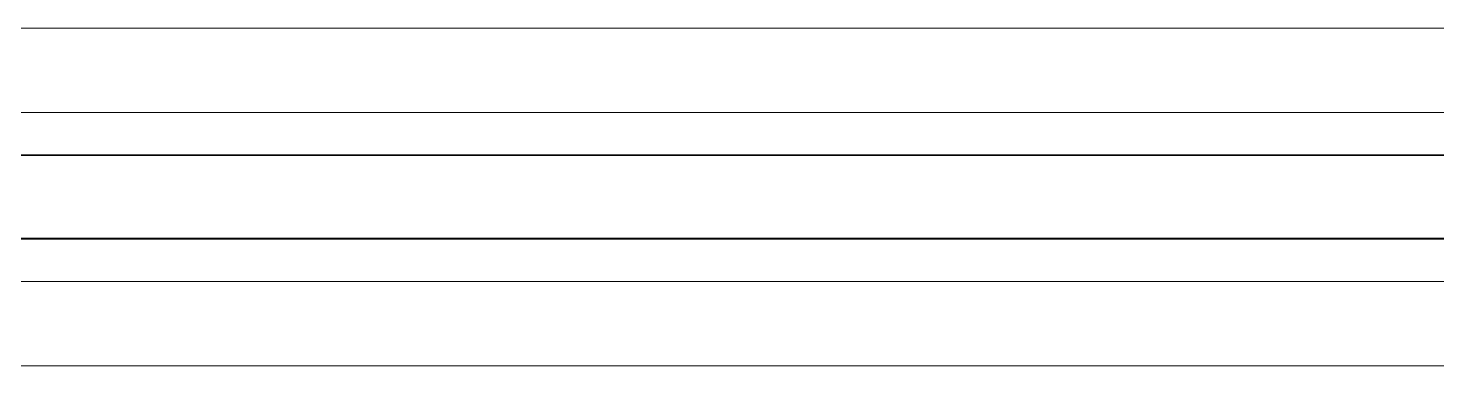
# Model space of a CAD drawing. Header units: millimetres. Extents: x -187347 to 135007, y -6415 to 292048.
# Drawn here: x -50537 to -48869, y 105 to 505 of the extents above; entities that cross this region are included whole.
import ezdxf

# ---------------------------------------------------------------- set-up
doc = ezdxf.new("R2010")
doc.units = ezdxf.units.MM
doc.header["$LTSCALE"] = 100
for name, color, linetype, lineweight in [('A-WALL', 7, 'Continuous', 5), ('A-WALL-FNSH', 7, 'Continuous', 5), ('A-WALL-PATT', 7, 'Continuous', 5)]:
    doc.layers.add(name, color=color, linetype=linetype, lineweight=lineweight)

msp = doc.modelspace()

# ---------------------------------------------------------------- hatches: boundary and pattern name
at = {"layer": 'A-WALL-PATT', "true_color": 0x30f000}
msp.add_hatch(color=80, dxfattribs=at).paths.add_polyline_path([(-46607.5, 354.2), (-45058.2, 354.2), (-45058.2, 355), (-50772.4, 355), (-50772.4, 354.2), (-48088.8, 354.2)])
at = {"layer": 'A-WALL-PATT', "true_color": 0xb8ffa6}
h = msp.add_hatch(color=71, dxfattribs=at)
h.paths.add_polyline_path([(-50772.4, 255.8), (-50772.4, 255), (-50723.2, 255)])
h.paths.add_polyline_path([(-46607.5, 255), (-45157.4, 255), (-45156.6, 255.8), (-50772.4, 255.8), (-50722.4, 255), (-48088.8, 255)])

# ---------------------------------------------------------------- linework, layer by layer
at = {"layer": 'A-WALL'}
for p, q in [((-50772.4, 505), (-45307.4, 505)), ((-45157.4, 505), (-50717.4, 505)), ((-50717.4, 405), (-45157.4, 405)), ((-45207.4, 205), (-50672.4, 205)), ((-45307.4, 105), (-50572.4, 105)), ((-45307.4, 105), (-50572.4, 105))]:
    msp.add_line(p, q, dxfattribs=at)
at = {"layer": 'A-WALL', "lineweight": 25}
for p, q in [((-45058.2, 354.2), (-50772.4, 354.2)), ((-45156.6, 255.8), (-50772.4, 255.8))]:
    msp.add_line(p, q, dxfattribs=at)
at = {"layer": 'A-WALL-FNSH'}
for p, q in [((-45057.4, 355), (-50772.4, 355)), ((-50722.4, 255), (-45157.4, 255))]:
    msp.add_line(p, q, dxfattribs=at)

doc.saveas('drawing.dxf')
